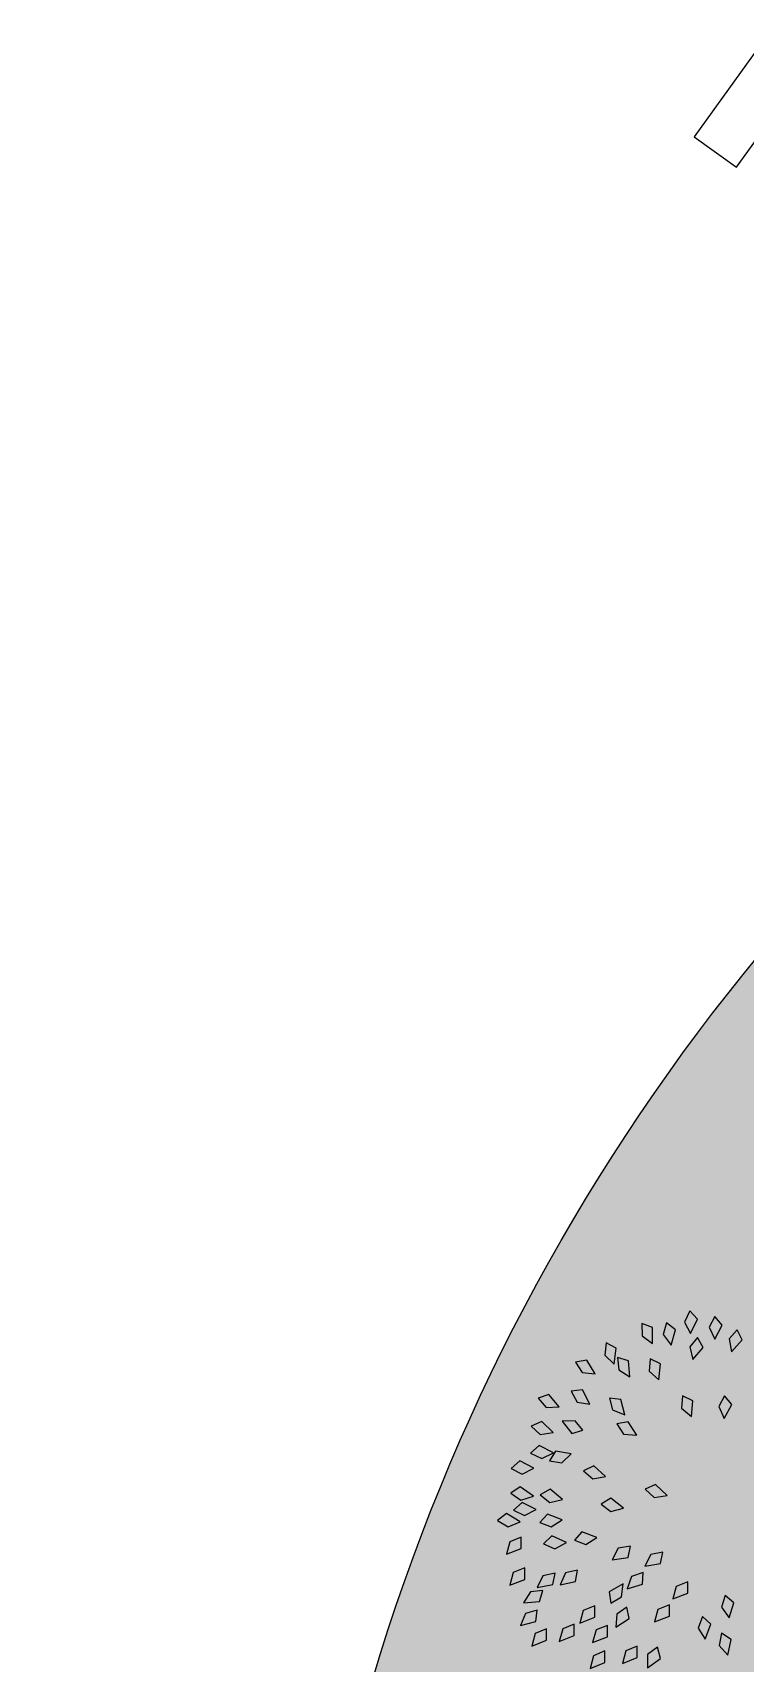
# Model space of a CAD drawing. Header units: millimetres. Extents: x 1351 to 1635, y 1399 to 1500.
# Drawn here: x 1574.591 to 1575.973, y 1474.529 to 1477.693 of the extents above; entities that cross this region are included whole.
import ezdxf

# ---------------------------------------------------------------- set-up
doc = ezdxf.new("R2010")
doc.units = ezdxf.units.MM
doc.layers.get('0').update_dxf_attribs({"color": 181})
doc.layers.add('Capa2', color=210, linetype='Continuous')
doc.layers.add('margen', color=250, linetype='Continuous')

# ---------------------------------------------------------------- blocks, each defined once
blk = doc.blocks.new('ok')
for p, q in [((394.306, 184.1755), (394.1935, 184.1755)), ((394.1935, 184.1755), (394.1935, 183.2005)), ((394.306, 183.2005), (394.306, 184.1755)), ((394.1935, 183.2005), (393.9685, 183.2005)), ((393.9685, 183.2005), (394.2497, 182.3005)), ((394.2497, 182.3005), (394.531, 183.2005)), ((394.531, 183.2005), (394.306, 183.2005))]:
    blk.add_line(p, q)

msp = doc.modelspace()

# ---------------------------------------------------------------- hatches: boundary and pattern name
at = {"true_color": 0x2776bb}
h = msp.add_hatch(color=152, dxfattribs=at)
h.dxf.hatch_style = 1
h.paths.add_polyline_path([(1557.6842, 1489.9553), (1615.6587, 1489.7451), (1615.8802, 1457.3756), (1557.4987, 1457.0017)])
h.paths.add_polyline_path([(1557.9493, 1489.9451), (1615.8573, 1489.9451), (1616.0815, 1457.1761), (1557.5866, 1457.0229)])
at = {"true_color": 0x5e67af}
h = msp.add_hatch(color=165, dxfattribs=at)
h.dxf.hatch_style = 1
edge = h.paths.add_edge_path(flags=17)
edge.add_arc((1579.086, 1473.3584), 3, 0, 360)
edge = h.paths.add_edge_path()
edge.add_arc((1579.086, 1473.3584), 4, 0, 360)

# ---------------------------------------------------------------- linework, layer by layer
at = {"color": 221}
for p, q in [((1575.8653, 1475.2125), (1575.855, 1475.1909)), ((1575.8803, 1475.1962), (1575.8653, 1475.2125)), ((1575.9141, 1475.2019), (1575.903, 1475.1807)), ((1575.9285, 1475.185), (1575.9141, 1475.2019)), ((1575.7933, 1475.1802), (1575.7726, 1475.1882)), ((1575.7726, 1475.1882), (1575.7729, 1475.1643)), ((1575.7934, 1475.1492), (1575.7933, 1475.1802)), ((1575.8204, 1475.1895), (1575.8138, 1475.1665)), ((1575.8379, 1475.1758), (1575.8204, 1475.1895)), ((1575.8291, 1475.1461), (1575.8379, 1475.1758)), ((1575.855, 1475.1909), (1575.8667, 1475.1684)), ((1575.8667, 1475.1684), (1575.8803, 1475.1962)), ((1575.903, 1475.1807), (1575.9138, 1475.1577)), ((1575.9138, 1475.1577), (1575.9285, 1475.185)), ((1575.9576, 1475.1761), (1575.9415, 1475.1584)), ((1575.9673, 1475.1561), (1575.9576, 1475.1761)), ((1575.703, 1475.1504), (1575.7004, 1475.1266)), ((1575.7225, 1475.1399), (1575.703, 1475.1504)), ((1575.7188, 1475.1091), (1575.7225, 1475.1399)), ((1575.7729, 1475.1643), (1575.7934, 1475.1492)), ((1575.8138, 1475.1665), (1575.8291, 1475.1461)), ((1575.8805, 1475.1612), (1575.8654, 1475.1426)), ((1575.8654, 1475.1426), (1575.8715, 1475.118)), ((1575.8715, 1475.118), (1575.8913, 1475.1418)), ((1575.8913, 1475.1418), (1575.8805, 1475.1612)), ((1575.9415, 1475.1584), (1575.9462, 1475.1334)), ((1575.9462, 1475.1334), (1575.9673, 1475.1561)), ((1575.6659, 1475.117), (1575.644, 1475.1131)), ((1575.644, 1475.1131), (1575.6568, 1475.0928)), ((1575.6821, 1475.0906), (1575.6659, 1475.117)), ((1575.7004, 1475.1266), (1575.7188, 1475.1091)), ((1575.7465, 1475.1157), (1575.7253, 1475.122)), ((1575.7253, 1475.122), (1575.7275, 1475.0982)), ((1575.7492, 1475.0849), (1575.7465, 1475.1157)), ((1575.7885, 1475.1196), (1575.7864, 1475.0957)), ((1575.8083, 1475.1095), (1575.7885, 1475.1196)), ((1575.8052, 1475.0786), (1575.8083, 1475.1095)), ((1575.6568, 1475.0928), (1575.6821, 1475.0906)), ((1575.7275, 1475.0982), (1575.7492, 1475.0849)), ((1575.7864, 1475.0957), (1575.8052, 1475.0786)), ((1575.5922, 1475.0504), (1575.5711, 1475.0435)), ((1575.5711, 1475.0435), (1575.5866, 1475.0252)), ((1575.6119, 1475.0266), (1575.5922, 1475.0504)), ((1575.6575, 1475.0591), (1575.6354, 1475.0568)), ((1575.6354, 1475.0568), (1575.6467, 1475.0356)), ((1575.6718, 1475.0316), (1575.6575, 1475.0591)), ((1575.7315, 1475.0409), (1575.7095, 1475.0435)), ((1575.7095, 1475.0435), (1575.7157, 1475.0204)), ((1575.7393, 1475.0109), (1575.7315, 1475.0409)), ((1575.851, 1475.0479), (1575.8494, 1475.024)), ((1575.871, 1475.0382), (1575.851, 1475.0479)), ((1575.933, 1475.0479), (1575.9217, 1475.0268)), ((1575.9472, 1475.0309), (1575.933, 1475.0479)), ((1575.5866, 1475.0252), (1575.6119, 1475.0266)), ((1575.6467, 1475.0356), (1575.6718, 1475.0316)), ((1575.7157, 1475.0204), (1575.7393, 1475.0109)), ((1575.8494, 1475.024), (1575.8686, 1475.0073)), ((1575.8686, 1475.0073), (1575.871, 1475.0382)), ((1575.9217, 1475.0268), (1575.9324, 1475.0037)), ((1575.9324, 1475.0037), (1575.9472, 1475.0309)), ((1575.5783, 1474.9981), (1575.558, 1474.9891)), ((1575.558, 1474.9891), (1575.5752, 1474.9725)), ((1575.6003, 1474.9763), (1575.5783, 1474.9981)), ((1575.6433, 1474.9995), (1575.6179, 1474.9988)), ((1575.6179, 1474.9988), (1575.6369, 1474.9744)), ((1575.6369, 1474.9744), (1575.6582, 1474.9808)), ((1575.6582, 1474.9808), (1575.6433, 1474.9995)), ((1575.746, 1474.9974), (1575.7242, 1474.9933)), ((1575.7242, 1474.9933), (1575.7371, 1474.9731)), ((1575.7624, 1474.9711), (1575.746, 1474.9974)), ((1575.5732, 1474.9512), (1575.5566, 1474.9364)), ((1575.6008, 1474.9373), (1575.5732, 1474.9512)), ((1575.5752, 1474.9725), (1575.6003, 1474.9763)), ((1575.7371, 1474.9731), (1575.7624, 1474.9711)), ((1575.5355, 1474.9213), (1575.5188, 1474.9066)), ((1575.5631, 1474.9071), (1575.5355, 1474.9213)), ((1575.5566, 1474.9364), (1575.5782, 1474.9259)), ((1575.5782, 1474.9259), (1575.6008, 1474.9373)), ((1575.6049, 1474.9404), (1575.5934, 1474.9213)), ((1575.5934, 1474.9213), (1575.6171, 1474.9176)), ((1575.6354, 1474.9352), (1575.6049, 1474.9404)), ((1575.6171, 1474.9176), (1575.6354, 1474.9352)), ((1575.5188, 1474.9066), (1575.5402, 1474.8958)), ((1575.5402, 1474.8958), (1575.5631, 1474.9071)), ((1575.6792, 1474.9121), (1575.6594, 1474.9022)), ((1575.6594, 1474.9022), (1575.6773, 1474.8864)), ((1575.6773, 1474.8864), (1575.7022, 1474.8914)), ((1575.7022, 1474.8914), (1575.6792, 1474.9121)), ((1575.5367, 1474.871), (1575.5182, 1474.8587)), ((1575.5182, 1474.8587), (1575.5379, 1474.8452)), ((1575.562, 1474.8533), (1575.5367, 1474.871)), ((1575.5379, 1474.8452), (1575.562, 1474.8533)), ((1575.5949, 1474.8663), (1575.5754, 1474.8557)), ((1575.5754, 1474.8557), (1575.5939, 1474.8405)), ((1575.6186, 1474.8464), (1575.5949, 1474.8663)), ((1575.7992, 1474.8759), (1575.7789, 1474.8668)), ((1575.7789, 1474.8668), (1575.7962, 1474.8502)), ((1575.7962, 1474.8502), (1575.8213, 1474.8542)), ((1575.8213, 1474.8542), (1575.7992, 1474.8759)), ((1575.51, 1474.8191), (1575.4923, 1474.8055)), ((1575.5365, 1474.803), (1575.51, 1474.8191)), ((1575.54, 1474.8407), (1575.5235, 1474.8258)), ((1575.5235, 1474.8258), (1575.545, 1474.8153)), ((1575.5677, 1474.8269), (1575.54, 1474.8407)), ((1575.545, 1474.8153), (1575.5677, 1474.8269)), ((1575.5939, 1474.8405), (1575.6186, 1474.8464)), ((1575.7125, 1474.8489), (1575.6933, 1474.8378)), ((1575.6933, 1474.8378), (1575.7121, 1474.823)), ((1575.7121, 1474.823), (1575.7367, 1474.8295)), ((1575.7367, 1474.8295), (1575.7125, 1474.8489)), ((1575.4923, 1474.8055), (1575.513, 1474.7934)), ((1575.513, 1474.7934), (1575.5365, 1474.803)), ((1575.5892, 1474.8184), (1575.5743, 1474.802)), ((1575.5743, 1474.802), (1575.5967, 1474.7937)), ((1575.6181, 1474.8074), (1575.5892, 1474.8184)), ((1575.5967, 1474.7937), (1575.6181, 1474.8074)), ((1575.5165, 1474.7647), (1575.5099, 1474.7402)), ((1575.5387, 1474.7737), (1575.5165, 1474.7647)), ((1575.5387, 1474.7515), (1575.5387, 1474.7737)), ((1575.598, 1474.7762), (1575.582, 1474.7608)), ((1575.582, 1474.7608), (1575.6039, 1474.751)), ((1575.6262, 1474.7633), (1575.598, 1474.7762)), ((1575.6039, 1474.751), (1575.6262, 1474.7633)), ((1575.6563, 1474.7839), (1575.6415, 1474.7674)), ((1575.6415, 1474.7674), (1575.664, 1474.7592)), ((1575.6853, 1474.773), (1575.6563, 1474.7839)), ((1575.664, 1474.7592), (1575.6853, 1474.773)), ((1575.7504, 1474.7559), (1575.7268, 1474.7519)), ((1575.7456, 1474.7342), (1575.7504, 1474.7559)), ((1575.5099, 1474.7402), (1575.5387, 1474.7515)), ((1575.7268, 1474.7519), (1575.715, 1474.7294)), ((1575.715, 1474.7294), (1575.7456, 1474.7342)), ((1575.7899, 1474.7401), (1575.7784, 1474.7174)), ((1575.8134, 1474.7444), (1575.7899, 1474.7401)), ((1575.8089, 1474.7226), (1575.8134, 1474.7444)), ((1575.5231, 1474.7047), (1575.5165, 1474.6802)), ((1575.5453, 1474.7137), (1575.5231, 1474.7047)), ((1575.5453, 1474.6915), (1575.5453, 1474.7137)), ((1575.5805, 1474.6987), (1575.5696, 1474.6758)), ((1575.604, 1474.7035), (1575.5805, 1474.6987)), ((1575.6, 1474.6816), (1575.604, 1474.7035)), ((1575.6243, 1474.704), (1575.6137, 1474.6809)), ((1575.6477, 1474.7091), (1575.6243, 1474.704)), ((1575.644, 1474.6872), (1575.6477, 1474.7091)), ((1575.7521, 1474.6971), (1575.7439, 1474.673)), ((1575.7748, 1474.7047), (1575.7521, 1474.6971)), ((1575.7734, 1474.6825), (1575.7748, 1474.7047)), ((1575.7784, 1474.7174), (1575.8089, 1474.7226)), ((1575.5165, 1474.6802), (1575.5453, 1474.6915)), ((1575.5565, 1474.6674), (1575.5431, 1474.6458)), ((1575.5804, 1474.6697), (1575.5565, 1474.6674)), ((1575.5696, 1474.6758), (1575.6, 1474.6816)), ((1575.574, 1474.6484), (1575.5804, 1474.6697)), ((1575.6137, 1474.6809), (1575.644, 1474.6872)), ((1575.7362, 1474.6826), (1575.7092, 1474.6675)), ((1575.7092, 1474.6675), (1575.7122, 1474.6455)), ((1575.733, 1474.6574), (1575.7362, 1474.6826)), ((1575.7439, 1474.673), (1575.7734, 1474.6825)), ((1575.8393, 1474.678), (1575.8327, 1474.6535)), ((1575.8327, 1474.6535), (1575.8615, 1474.6648)), ((1575.8615, 1474.687), (1575.8393, 1474.678)), ((1575.8615, 1474.6648), (1575.8615, 1474.687)), ((1575.9338, 1474.6604), (1575.9267, 1474.6375)), ((1575.951, 1474.6463), (1575.9338, 1474.6604)), ((1575.5431, 1474.6458), (1575.574, 1474.6484)), ((1575.5697, 1474.6316), (1575.5465, 1474.6255)), ((1575.5669, 1474.6096), (1575.5697, 1474.6316)), ((1575.6589, 1474.6313), (1575.6523, 1474.6067)), ((1575.6811, 1474.6402), (1575.6589, 1474.6313)), ((1575.6811, 1474.618), (1575.6811, 1474.6402)), ((1575.7122, 1474.6455), (1575.733, 1474.6574)), ((1575.7435, 1474.6376), (1575.7236, 1474.6242)), ((1575.7481, 1474.6158), (1575.7435, 1474.6376)), ((1575.8037, 1474.6334), (1575.797, 1474.6089)), ((1575.8259, 1474.6424), (1575.8037, 1474.6334)), ((1575.8259, 1474.6202), (1575.8259, 1474.6424)), ((1575.9267, 1474.6375), (1575.9415, 1474.6168)), ((1575.9415, 1474.6168), (1575.951, 1474.6463)), ((1575.5465, 1474.6255), (1575.5369, 1474.6019)), ((1575.5369, 1474.6019), (1575.5669, 1474.6096)), ((1575.6412, 1474.6046), (1575.619, 1474.5956)), ((1575.6412, 1474.5824), (1575.6412, 1474.6046)), ((1575.6523, 1474.6067), (1575.6811, 1474.618)), ((1575.706, 1474.6021), (1575.6837, 1474.5934)), ((1575.7058, 1474.5799), (1575.706, 1474.6021)), ((1575.7236, 1474.6242), (1575.7223, 1474.5988)), ((1575.7223, 1474.5988), (1575.7481, 1474.6158)), ((1575.797, 1474.6089), (1575.8259, 1474.6202)), ((1575.89, 1474.6195), (1575.8817, 1474.597)), ((1575.9064, 1474.6045), (1575.89, 1474.6195)), ((1575.8954, 1474.5756), (1575.9064, 1474.6045)), ((1575.5656, 1474.5866), (1575.559, 1474.5621)), ((1575.559, 1474.5621), (1575.5878, 1474.5734)), ((1575.5878, 1474.5956), (1575.5656, 1474.5866)), ((1575.5878, 1474.5734), (1575.5878, 1474.5956)), ((1575.619, 1474.5956), (1575.6123, 1474.5711)), ((1575.6123, 1474.5711), (1575.6412, 1474.5824)), ((1575.6837, 1474.5934), (1575.6769, 1474.5689)), ((1575.6769, 1474.5689), (1575.7058, 1474.5799)), ((1575.8817, 1474.597), (1575.8954, 1474.5756)), ((1575.9268, 1474.5869), (1575.9222, 1474.5634)), ((1575.9454, 1474.5747), (1575.9268, 1474.5869)), ((1575.9391, 1474.5444), (1575.9454, 1474.5747)), ((1575.6785, 1474.5434), (1575.6721, 1474.5188)), ((1575.7006, 1474.5526), (1575.6785, 1474.5434)), ((1575.7008, 1474.5304), (1575.7006, 1474.5526)), ((1575.7413, 1474.5531), (1575.7347, 1474.5286)), ((1575.7347, 1474.5286), (1575.7635, 1474.5399)), ((1575.7635, 1474.5621), (1575.7413, 1474.5531)), ((1575.7635, 1474.5399), (1575.7635, 1474.5621)), ((1575.7835, 1474.5455), (1575.7832, 1474.5201)), ((1575.7832, 1474.5201), (1575.8083, 1474.5382)), ((1575.8028, 1474.5597), (1575.7835, 1474.5455)), ((1575.8083, 1474.5382), (1575.8028, 1474.5597)), ((1575.9222, 1474.5634), (1575.9391, 1474.5444)), ((1575.6721, 1474.5188), (1575.7008, 1474.5304))]:
    msp.add_line(p, q, dxfattribs=at)
at = {"layer": 'margen'}
msp.add_circle((1579.086, 1473.3584), 4, dxfattribs=at)

# ---------------------------------------------------------------- block references
at = {"layer": 'Capa2', "xscale": 0.8977160156402696, "yscale": 0.8977160156402696, "zscale": 0.8977160156402696, "rotation": 144.321577824989}
msp.add_blockref('ok', (1959.8393, 1405.3441), dxfattribs=at)

doc.saveas('drawing.dxf')
